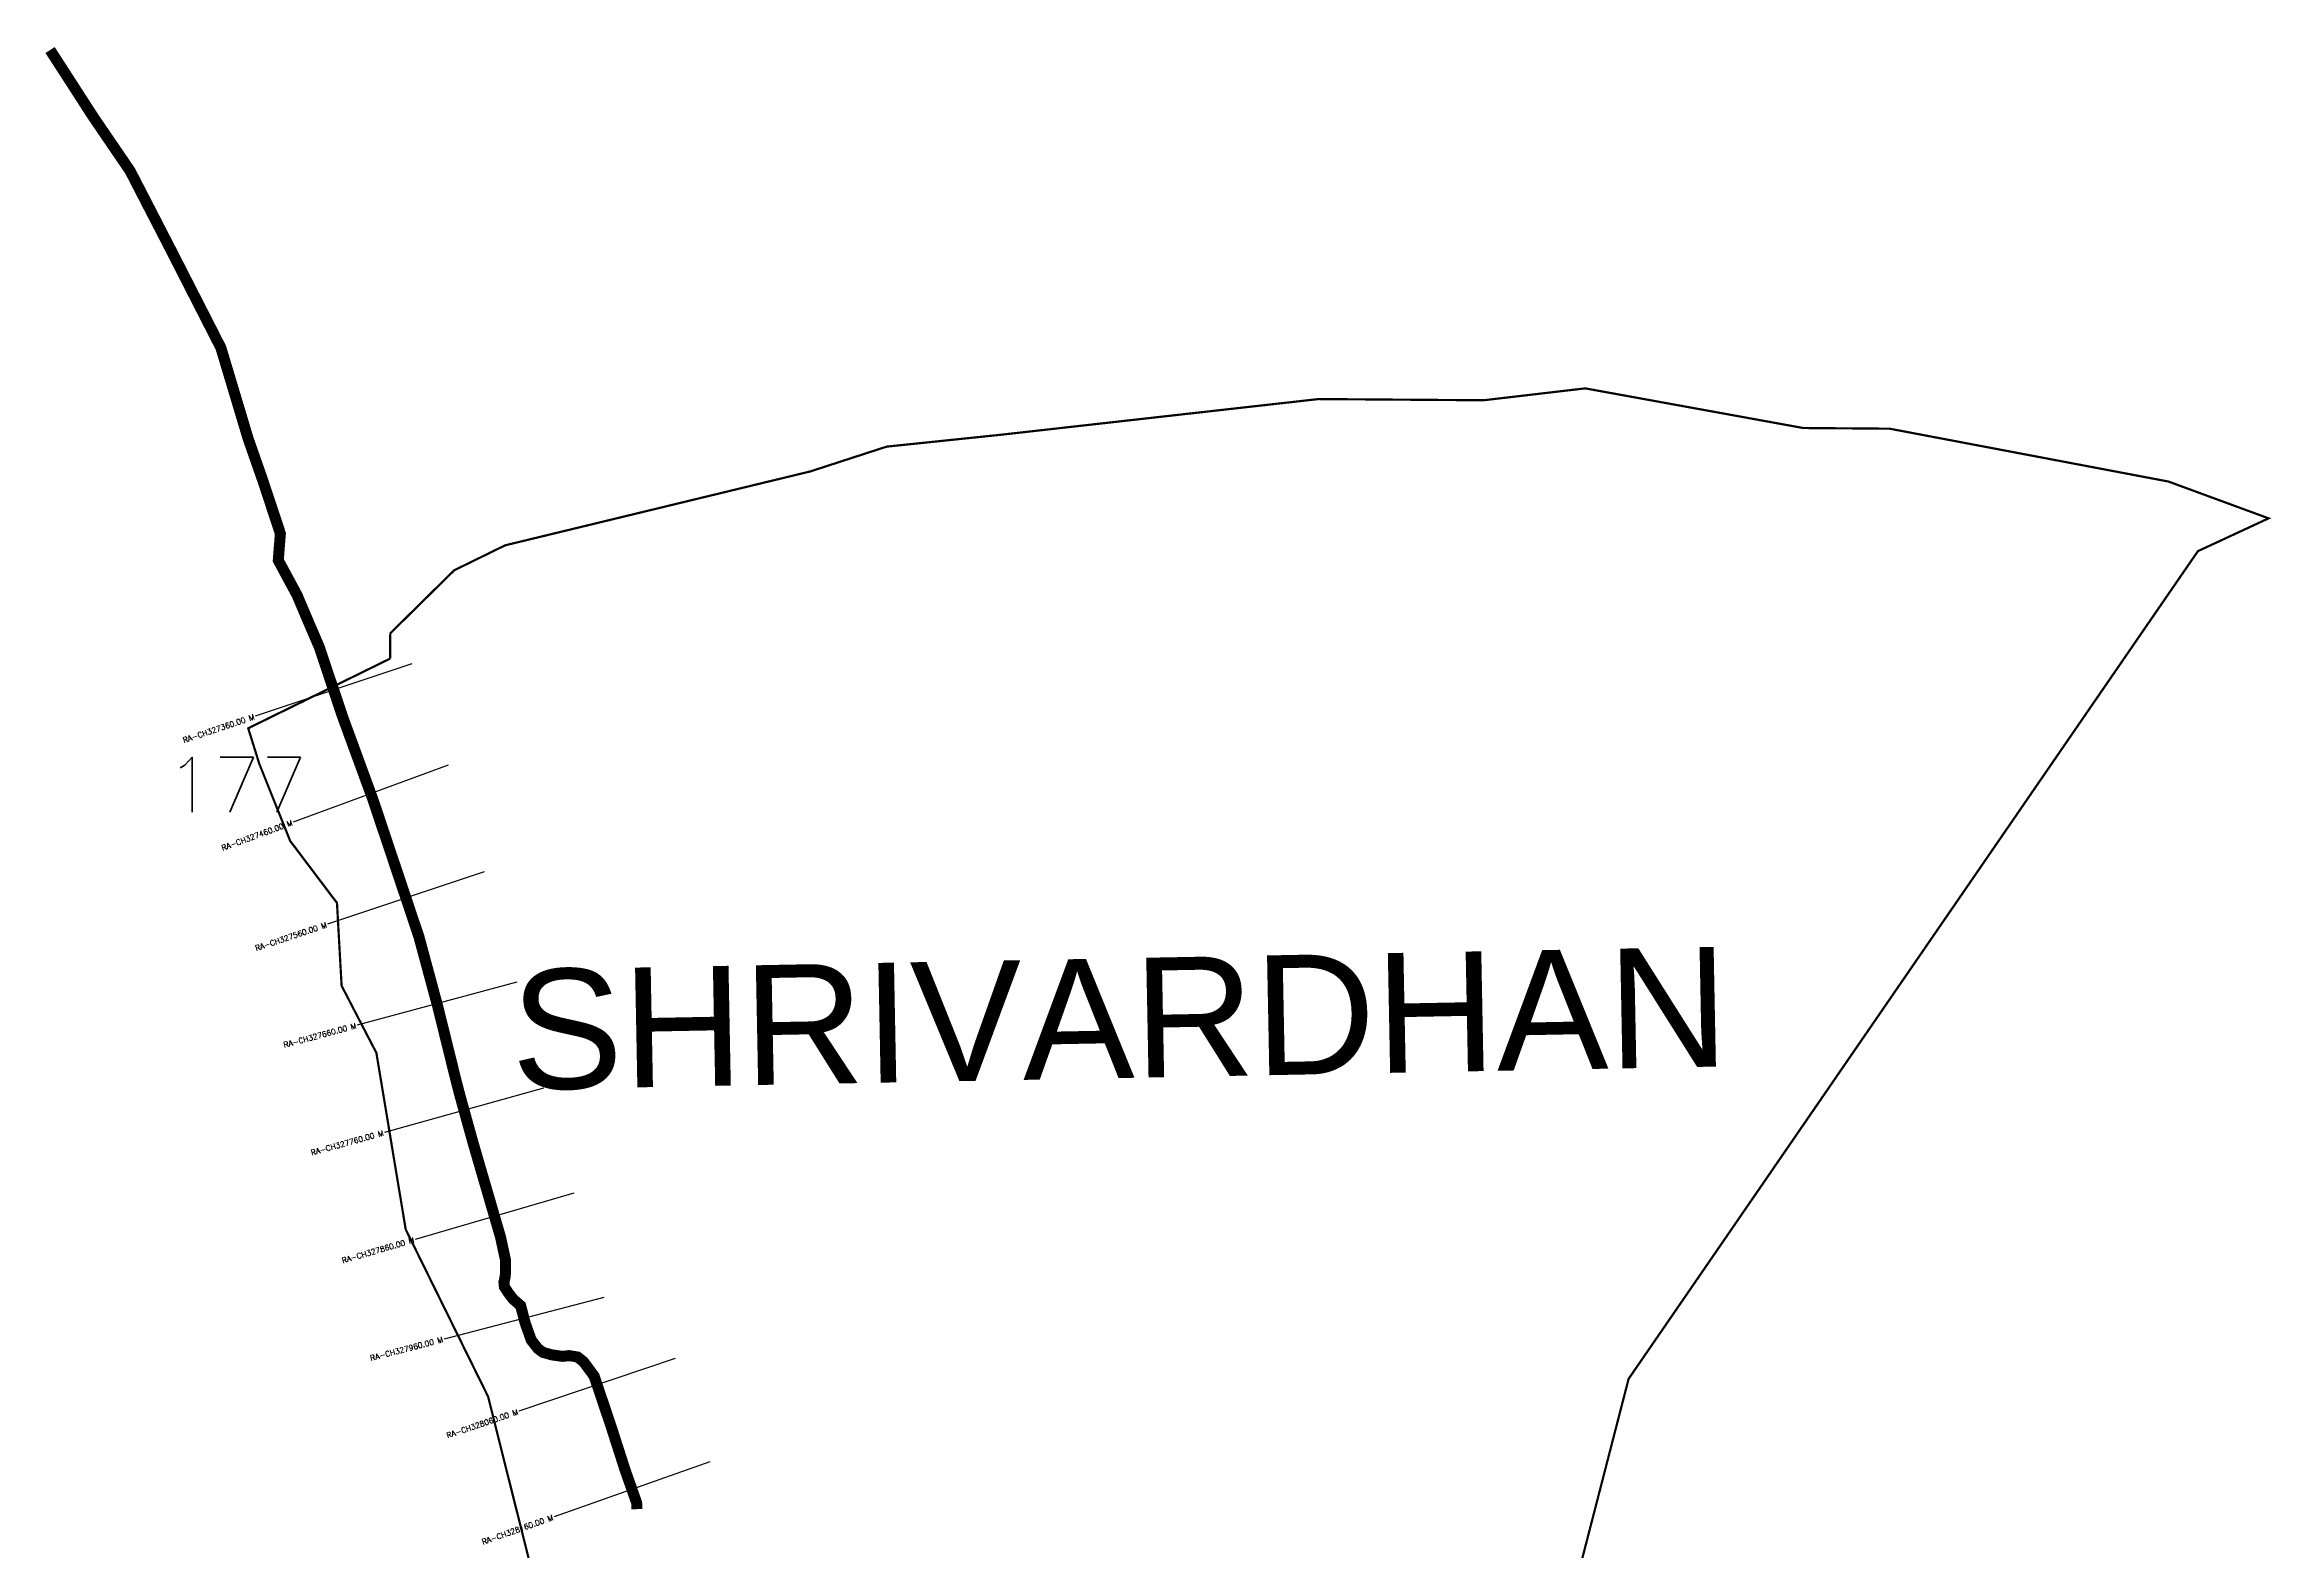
# Model space of a CAD drawing. Header units: metres. Extents: x 289089 to 291111, y 1994800 to 1996921.
# Drawn here: x 289089 to 291111, y 1995553 to 1996921 of the extents above; entities that cross this region are included whole.
import ezdxf
from ezdxf.enums import TextEntityAlignment as Align

# ---------------------------------------------------------------- set-up
doc = ezdxf.new("R2010")
doc.units = ezdxf.units.M
doc.header["$MEASUREMENT"] = 0
for name, color, linetype in [('ARTIFICIALLY PROTECTED', 4, 'Continuous'), ('CS', 134, 'Continuous'), ('CSMark', 6, 'Continuous'), ('VILLAGE NAME', 250, 'Continuous')]:
    doc.layers.add(name, color=color, linetype=linetype)
doc.styles.get("Standard").update_dxf_attribs({"font": 'simplex.shx'})

msp = doc.modelspace()

# ---------------------------------------------------------------- linework, layer by layer
at = {"color": 6, "const_width": 2, "flags": 128}
for points in [[(289403, 1996363.8), (289403.2, 1996386.8), (289461.2, 1996444), (289507.5, 1996466.7), (289784.6, 1996533.8), (289853.9, 1996556.3), (289957.7, 1996567.1), (290246.1, 1996599.5), (290395.9, 1996598.4), (290488.2, 1996609.2), (290686.2, 1996573.2), (290764.6, 1996572.6), (291017.8, 1996524.6), (291108.7, 1996491.2), (291044.5, 1996461.4), (290527.6, 1995709.9), (290480.1, 1995525.9)], [(289538.1, 1995509.9), (289492, 1995693.8), (289417.2, 1995845.6), (289390.6, 1996005.8), (289359, 1996066.8), (289354.8, 1996142), (289312.3, 1996198.3), (289284.3, 1996268.2), (289274.2, 1996300.6), (289403, 1996363.8)]]:
    msp.add_lwpolyline(points, dxfattribs=at)
at = {"layer": 'ARTIFICIALLY PROTECTED', "const_width": 10, "flags": 128}
msp.add_lwpolyline([(289094.3, 1996916.4), (289133.5, 1996855.7), (289167, 1996806.6), (289203.6, 1996735.7), (289249.4, 1996646), (289274.2, 1996563.4), (289287.7, 1996524.8), (289303.4, 1996477.4), (289301.5, 1996453.1), (289318.6, 1996421.4), (289329.6, 1996395.5), (289338.9, 1996373.9), (289359.6, 1996311.9), (289387.3, 1996236.3), (289429.2, 1996111.3), (289446.3, 1996048), (289463, 1995980.4), (289466.7, 1995966.2), (289478.1, 1995925.1), (289503.3, 1995838.6), (289507.9, 1995817.3), (289507.9, 1995809.6), (289507.6, 1995803.2), (289506.4, 1995797.5), (289506.8, 1995793.5), (289510.3, 1995788.1), (289514.8, 1995782.2), (289521.6, 1995776.3), (289525.6, 1995760.8), (289531.2, 1995745.1), (289537.2, 1995737.4), (289541.7, 1995734), (289549.7, 1995731.7), (289559.7, 1995730.3), (289565.5, 1995731), (289573.3, 1995729.7), (289578.7, 1995725.4), (289588.3, 1995712.4), (289603.4, 1995667.6), (289616.5, 1995626.9), (289626.9, 1995597.4), (289627.2, 1995591.6)], dxfattribs=at)
at = {"layer": 'CS'}
for p, q in [((289422.9, 1996359.2), (289280.6, 1996311.5)), ((289455.9, 1996267), (289315.1, 1996215.4)), ((289488.5, 1996170.3), (289346.3, 1996122.6)), ((289518, 1996070.1), (289373.2, 1996031)), ((289542.4, 1995973.7), (289397.9, 1995933.6)), ((289569.8, 1995878.5), (289425.8, 1995836.5)), ((289597.1, 1995783.9), (289452, 1995746)), ((289662, 1995728.4), (289519.9, 1995680.5)), ((289693.3, 1995634.6), (289551.9, 1995584.6))]:
    msp.add_line(p, q, dxfattribs=at)

# ---------------------------------------------------------------- texts
at = {"insert": (289199.6, 1996274.3), "char_height": 50, "attachment_point": 1}
msp.add_mtext_dynamic_manual_height_columns('177', width=84.374, gutter_width=1, heights=[74.2], dxfattribs=at)
at = {"layer": 'CSMark'}
for s, rotation, p in [('RA-CH327360.00 M', 18.5208, (289279.7, 1996311.2)), ('RA-CH327460.00 M', 20.1215, (289314.2, 1996215.1)), ('RA-CH327560.00 M', 18.5277, (289345.4, 1996122.3)), ('RA-CH327660.00 M', 15.1175, (289372.2, 1996030.7)), ('RA-CH327760.00 M', 15.5057, (289396.9, 1995933.3)), ('RA-CH327860.00 M', 16.2494, (289424.8, 1995836.2)), ('RA-CH327960.00 M', 14.6179, (289451, 1995745.8)), ('RA-CH328060.00 M', 18.6405, (289519, 1995680.1)), ('RA-CH328160.00 M', 19.4523, (289550.9, 1995584.3))]:
    msp.add_text(s, height=5, rotation=rotation, dxfattribs=at).set_placement(p, align=Align.MIDDLE_RIGHT)
at = {"layer": 'VILLAGE NAME', "insert": (289511.7, 1996081.1), "char_height": 108.748, "attachment_point": 1, "rotation": 1.1028}
msp.add_mtext_dynamic_manual_height_columns('{\\fArial|b0|i0|c0|p34;SHRIVARDHAN }', width=1068.399, gutter_width=543.7, heights=[112.5], dxfattribs=at)

doc.saveas('drawing.dxf')
